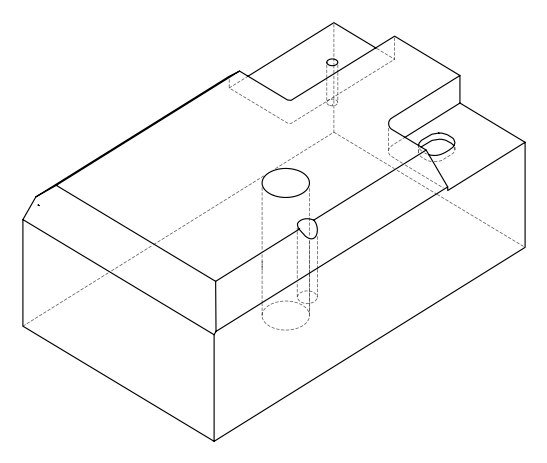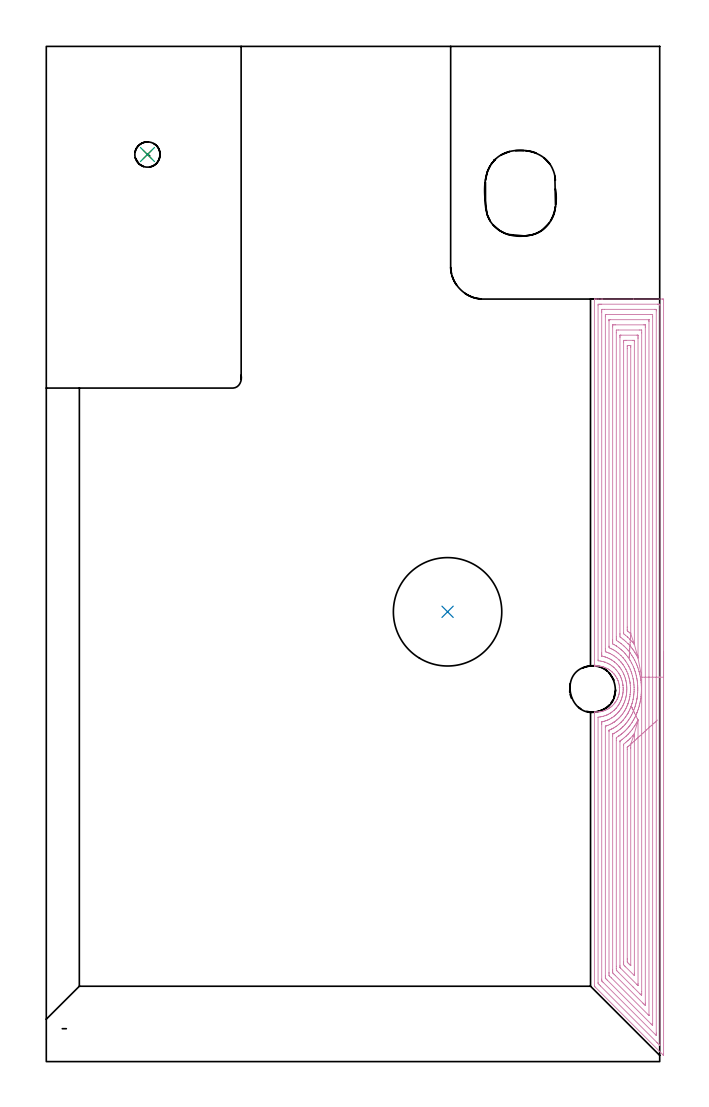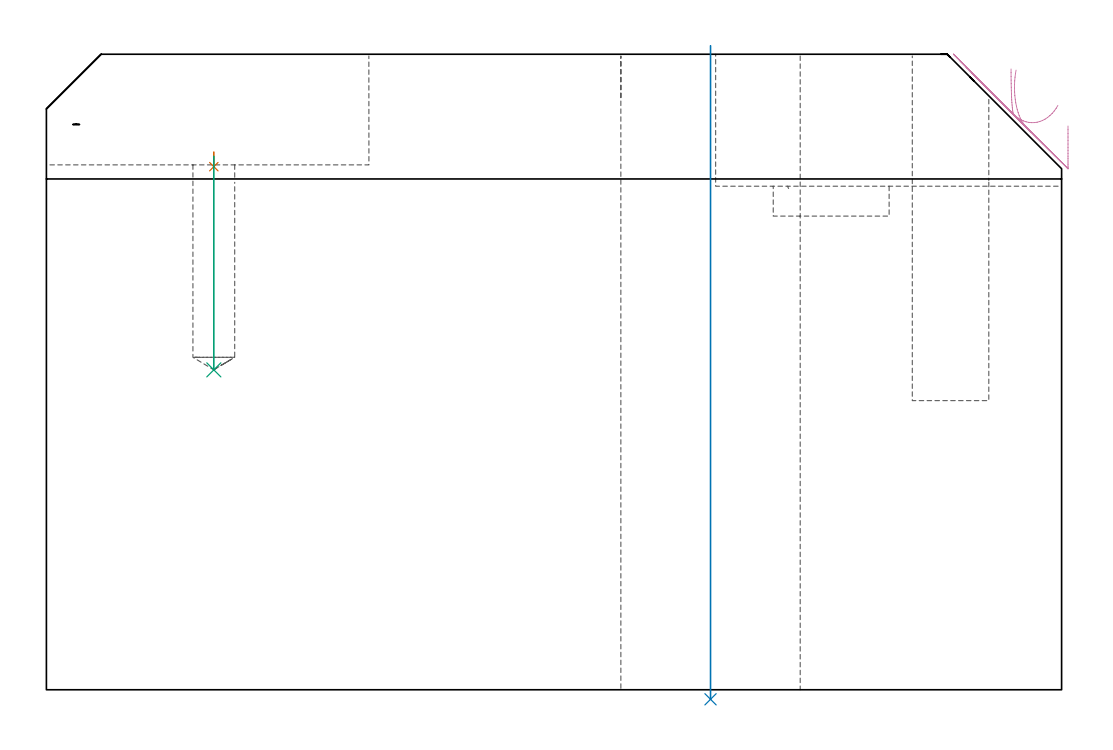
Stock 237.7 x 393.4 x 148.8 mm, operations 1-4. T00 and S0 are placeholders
(PLAN: 11 operations, 7 tool changes, 162.3 min)
(1 SPOT_DRILL | STEP1POCKET | NXT0321_9005460120000 | 0.03 min | 2812 mm3)
(2 INDEXABLE_INSERT_DRILL_THROUGH_HOLE_FROM_SOLID | STEP1HOLE | NXT0302_036 | 0.61 min | 206064 mm3)
(3 DRILL_BLIND_HOLE_INTO_CENTER | STEP1POCKET | UGT0301_212 | 0.21 min | 3509 mm3)
(4 AREA_MILL | FG_CHAMFER_SURFACE | UGT0205_001 | 22.63 min | 108346 mm3)
(5 AREA_MILL_1 | FG_CHAMFER_SURFACE_1 | UGT0205_001 | 19.91 min | 94854 mm3)
(6 AREA_MILL_2 | FG_CHAMFER_SURFACE_2 | UGT0205_001 | 9.78 min | 19899 mm3)
(7 MILL_CORNER_NOTCH_RECTANGULAR | CORNER_NOTCH_RECTANGULAR | NXT0201_008 | Follow Part, ap 1.5, ae 75% | 95.56 min | 255425 mm3)
(8 MILL_CORNER_NOTCH_RECTANGULAR_1 | CORNER_NOTCH_RECTANGULAR_1 | UGT0201_094 | Follow Part, ap 5, ae 75% | 10.24 min | 240972 mm3)
(9 MILL_RECTANGULAR_POCKET | POCKET_RECTANGULAR_STRAIGHT | UGT0201_094 | Follow Part, ap 5, ae 75% | 0.4 min | 5345 mm3)
(10 MILL_BLIND_HOLE_FROM_SOLID_MATERIAL | STEP1POCKET_1 | NXT0201_011 | Spiral | 2.59 min | 19824 mm3)
(11 BORE_BLIND_HOLE | STEP1POCKET_1 | UGT0332_075 | 0.33 min | 0 mm3)
(TOOL NXT0321_9005460120000 | NC Spot Drill, 142deg, 12mm, Carbide, Uncoated | D12 PA142 FL30 Z2)
(TOOL NXT0302_036 | Index. Insert Drill 42mm [880-D4200L50-05] | D42 PA176 FL210 Z2)
(TOOL UGT0301_212 | Twist Drill 9.8 mm | D9.8 PA118 FL83 Z2)
(TOOL UGT0205_001 | Chamfer Mill 20 x 3 x 45 deg. | D20 FL50 Z2)
(TOOL NXT0201_008 | ENDMILL 6mm [2P460-0600-NA 1630] | D6 FL26 Z6)
(TOOL UGT0201_094 | End mill 20 mm | D20 FL38 Z4)
(TOOL NXT0201_011 | ENDMILL 12mm [2P460-1200-NA 1630] | D12 FL38 Z6)
(TOOL UGT0332_075 | 17.75 mm Rough Boring Bar | D17.75)
(OP 1 SPOT_DRILL)
G17 G21 G94 G90
T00 M6
G54
G17 G0 G90 X39.2 Y351.5 S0 M3
G43 Z158.8 H0
G94 G81 G98 Z122.478 F250. R125.9
G80
M5
M2
(OP 2 INDEXABLE_INSERT_DRILL_THROUGH_HOLE_FROM_SOLID)
G17 G21 G94 G90
T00 M6
G54
G17 G0 G90 X155.5 Y174.3 S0 M3
G43 Z158.8 H1
G94 G81 G98 Z-2.233 F250. R150.8
G80
M5
M2
(OP 3 DRILL_BLIND_HOLE_INTO_CENTER)
G17 G21 G94 G90
T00 M6
G54
G17 G0 G90 X39.2 Y351.5 S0 M3
G43 Z158.8 H0
G94 G81 G98 Z74.9 F250. R124.9
G80
M5
M2
(OP 4 AREA_MILL)
G17 G21 G94 G90
T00 M6
G54
G17 G0 G90 X239.2 Y158.95 S1061 M3
G43 Z158.8 H0
Z132.
G94 G1 Y158.912 Z131.128 F250.
Y158.798 Z130.263
Y158.609 Z129.412
Y158.347 Z128.58
Y158.013 Z127.774
Y157.61 Z127.
Y157.141 Z126.264
Y156.61 Z125.572
Y156.021 Z124.929
Y155.378 Z124.34
Y154.686 Z123.808
Y153.95 Z123.34
Y153.176 Z122.937
Y152.37 Z122.603
Y151.538 Z122.341
Y150.686 Z122.152
Y149.822 Z122.038
Y148.95 Z122.
Y2.917
X239.199 Y2.561 Z122.001
X239.198 Y2.517 Z122.002
X239.191 Y2.413 Z122.005
X239.11 Y2.491 Z122.088
X239.038 Y2.561 Z122.16
X212.706 Y28.893 Z148.493
X212.434 Y29.169 Z148.76
X212.404 Y29.205 Z148.789
X212.4 Y29.34 Z148.8
Y135.115
X212.406 Y135.475 Z148.792
X212.757 Y135.465 Z148.442
X213.252 Y135.458 Z147.947
X213.694 Y135.471 Z147.505
X214.136 Y135.506 Z147.064
X214.554 Y135.561 Z146.646
X214.579 Y135.564 Z146.621
X214.708 Y135.588 Z146.49
X215.02 Y135.644 Z146.18
X215.464 Y135.748 Z145.736
X215.904 Y135.874 Z145.296
X216.301 Y136.007 Z144.898
X216.326 Y136.015 Z144.873
X216.483 Y136.082 Z144.713
X216.564 Y136.116 Z144.634
X216.788 Y136.209 Z144.412
X217.233 Y136.42 Z143.967
X217.669 Y136.656 Z143.526
X217.814 Y136.743 Z143.38
X217.933 Y136.814 Z143.265
X218.077 Y136.9 Z143.122
X218.089 Y136.907 Z143.109
X218.258 Y137.028 Z142.938
X218.458 Y137.168 Z142.742
X218.499 Y137.197 Z142.701
X218.555 Y137.237 Z142.644
X218.701 Y137.354 Z142.495
X218.902 Y137.511 Z142.297
X219.239 Y137.799 Z141.959
X219.438 Y137.988 Z141.76
X219.769 Y138.333 Z141.428
X220.088 Y138.691 Z141.111
X220.278 Y138.932 Z140.922
X220.323 Y138.989 Z140.877
X220.624 Y139.425 Z140.572
X220.735 Y139.583 Z140.463
X220.979 Y139.99 Z140.217
X220.997 Y140.024 Z140.199
X221.206 Y140.404 Z139.993
X221.241 Y140.476 Z139.959
X221.283 Y140.572 Z139.916
X221.434 Y140.919 Z139.761
X221.511 Y141.111 Z139.688
X221.612 Y141.368 Z139.586
X221.661 Y141.516 Z139.537
X221.757 Y141.812 Z139.438
X221.807 Y141.986 Z139.391
X221.836 Y142.091 Z139.362
X221.88 Y142.255 Z139.314
X221.881 Y142.26 Z139.313
X221.978 Y142.705 Z139.214
X222.029 Y142.992 Z139.166
X222.056 Y143.152 Z139.138
X222.087 Y143.374 Z139.11
X222.089 Y143.391 Z139.107
X222.1 Y143.582 Z139.093
X222.123 Y143.905 Z139.073
X222.132 Y144.044 Z139.062
X222.14 Y144.419 Z139.054
X222.142 Y144.49
X222.124 Y144.936 Z139.069
X222.118 Y145.029 Z139.078
X222.117 Y145.03
X222.106 Y145.167 Z139.087
X222.09 Y145.409 Z139.108
X222.064 Y145.619 Z139.136
X222.031 Y145.828 Z139.169
X221.941 Y146.275 Z139.255
X221.835 Y146.72 Z139.362
X221.715 Y147.126 Z139.484
X221.703 Y147.168 Z139.497
X221.547 Y147.611 Z139.651
X221.511 Y147.697 Z139.686
X221.384 Y148.007 Z139.815
X221.206 Y148.396 Z139.992
X221.149 Y148.504 Z140.047
X220.893 Y148.954 Z140.304
X220.618 Y149.396 Z140.581
X220.322 Y149.813 Z140.877
X220.132 Y150.054 Z141.067
X220.032 Y150.171 Z141.166
X219.933 Y150.288 Z141.264
X219.438 Y150.811 Z141.76
X219.239 Y151. Z141.958
X219.145 Y151.082 Z142.051
X219.036 Y151.18 Z142.162
X218.555 Y151.562 Z142.644
X218.185 Y151.826 Z143.015
X217.807 Y152.072 Z143.393
X217.671 Y152.149 Z143.529
X217.233 Y152.38 Z143.967
X216.788 Y152.591 Z144.412
X216.347 Y152.77 Z144.851
X216.039 Y152.88 Z145.158
X215.903 Y152.929 Z145.296
X215.793 Y152.964 Z145.407
X215.596 Y153.012 Z145.603
X215.02 Y153.152 Z146.18
X214.579 Y153.236 Z146.621
X214.136 Y153.294 Z147.063
X213.821 Y153.319 Z147.378
X213.694 Y153.329 Z147.505
X213.252 Y153.341 Z147.947
X212.934 Y153.336 Z148.265
X212.664 Y153.331 Z148.535
X212.604 Y153.328 Z148.594
X212.418 Y153.323 Z148.774
X212.403 Y153.325 Z148.789
X212.4 Y153.413 Z148.8
Y295.339
X212.403 Y295.49 Z148.788
X212.431 Y295.492 Z148.76
X212.786 Y295.5 Z148.413
X213.179 Z148.02
X213.821 Z147.374
X215.029 Z146.168
X215.596 Z145.598
X227.575 Z133.623
X238.666 Z122.531
X238.952 Y295.497 Z122.245
X239.192 Y295.49 Z122.006
X239.199 Y295.249 Z121.999
X239.2 Y148.95 Z122.
X237.786 Z123.414
Y6.571
X237.779 Y6.283 Z123.421
X237.476 Y6.578 Z123.724
X236.892 Y7.159 Z124.308
X236.579 Y7.471 Z124.621
X214.708 Y29.342 Z146.492
X214.267 Y29.786 Z146.933
X213.821 Y30.241 Z147.379
X213.814 Y30.679 Z147.386
X213.815 Y133.336 Z147.385
X213.821 Y133.468 Z147.379
X214.49 Y133.549 Z146.71
X214.708 Y133.582 Z146.492
X215.247 Y133.68 Z145.953
X215.596 Y133.761 Z145.604
X215.957 Y133.859 Z145.243
X216.483 Y134.021 Z144.717
X216.633 Y134.071 Z144.567
X217.021 Y134.222 Z144.179
X217.263 Y134.33 Z143.937
X217.37 Y134.381 Z143.83
X217.856 Y134.626 Z143.344
X218.258 Y134.845 Z142.942
X218.428 Y134.943 Z142.772
X218.709 Y135.115 Z142.491
X218.965 Y135.295 Z142.235
X219.145 Y135.428 Z142.055
X219.47 Y135.68 Z141.73
X219.875 Y136.007 Z141.325
X219.959 Y136.081 Z141.241
X220.032 Y136.15 Z141.168
X220.406 Y136.524 Z140.794
X220.765 Y136.9 Z140.435
X220.838 Y136.982 Z140.362
X220.92 Y137.079 Z140.28
X221.236 Y137.474 Z139.964
X221.469 Y137.792 Z139.731
X221.608 Y137.993 Z139.592
X221.807 Y138.291 Z139.393
X221.957 Y138.534 Z139.243
X222.045 Y138.685 Z139.155
X222.276 Y139.106 Z138.924
X222.507 Y139.578 Z138.693
X222.542 Y139.654 Z138.658
X222.694 Y140.012 Z138.506
X222.822 Y140.342 Z138.378
X222.869 Y140.47 Z138.331
X223.047 Y141.008 Z138.153
X223.149 Y141.363 Z138.051
X223.201 Y141.555 Z137.999
X223.237 Y141.709 Z137.963
X223.355 Y142.255 Z137.845
X223.376 Y142.359 Z137.824
X223.391 Y142.447 Z137.809
X223.44 Y142.771 Z137.76
X223.488 Y143.148 Z137.712
X223.497 Y143.234 Z137.703
X223.549 Y144.041 Z137.651
X223.55 Y144.051 Z137.65
Y144.072
X223.551 Y144.499 Z137.649
X223.542 Y144.933 Z137.658
X223.54 Y144.975 Z137.66
X223.471 Y145.826 Z137.729
X223.465 Y145.884 Z137.735
X223.456 Y145.952 Z137.744
X223.386 Y146.365 Z137.814
X223.317 Y146.718 Z137.883
X223.241 Y147.062 Z137.959
X223.098 Y147.611 Z138.102
X222.872 Y148.325 Z138.328
X222.806 Y148.504 Z138.394
X222.694 Y148.79 Z138.506
X222.479 Y149.288 Z138.721
X222.429 Y149.396 Z138.771
X222.347 Y149.562 Z138.853
X222.138 Y149.956 Z139.062
X221.94 Y150.289 Z139.26
X221.807 Y150.5 Z139.393
X221.346 Y151.182 Z139.854
X220.92 Y151.717 Z140.28
X220.595 Y152.074 Z140.605
X220.032 Y152.645 Z141.168
X219.662 Y152.967 Z141.538
X219.145 Y153.37 Z142.055
X218.435 Y153.859 Z142.765
X218.258 Y153.963 Z142.942
X218.022 Y154.097 Z143.178
X217.37 Y154.414 Z143.83
X216.573 Y154.752 Z144.627
X216.483 Y154.785 Z144.717
X216.433 Y154.802 Z144.767
X215.935 Y154.949 Z145.265
X215.596 Y155.034 Z145.604
X215.226 Y155.124 Z145.974
X214.708 Y155.218 Z146.492
X214.173 Y155.29 Z147.027
X213.821 Y155.332 Z147.379
X213.814 Y155.651 Z147.386
Y293.107
X213.821 Y293.49 Z147.379
X214.32 Y293.498 Z146.88
X214.708 Y293.499 Z146.492
X215.205 Y293.5 Z145.995
X236.892 Y293.499 Z124.308
X237.391 Y293.497 Z123.809
X237.779 Y293.49 Z123.421
X237.786 Y293.1 Z123.414
Y148.95
X236.372 Z124.828
X236.371 Y11.041 Z124.829
Y10.673
X236.367 Y10.149 Z124.833
X236.366 Y10.147 Z124.834
X236.355 Y10.149 Z124.845
X236.004 Y10.496 Z125.196
X215.821 Y30.679 Z145.379
X215.596 Y30.907 Z145.604
X215.267 Y31.244 Z145.933
X215.235 Y31.288 Z145.965
X215.233 Y31.35 Z145.967
X215.23 Y31.448 Z145.97
X215.229 Y31.571 Z145.971
Y31.941
Y130.651
X215.23 Y131.02 Z145.97
X215.234 Y131.544 Z145.966
X215.235 Y131.628 Z145.965
X215.344 Y131.661 Z145.856
X216.153 Y131.876 Z145.047
X216.483 Y131.974 Z144.717
X216.833 Y132.085 Z144.367
X217.37 Y132.287 Z143.83
X217.477 Y132.33 Z143.723
X217.725 Y132.437 Z143.475
X218.083 Y132.613 Z143.117
X218.258 Y132.704 Z142.942
X218.662 Y132.922 Z142.538
X219.145 Y133.201 Z142.055
X219.225 Y133.249 Z141.975
X219.35 Y133.329 Z141.85
X219.746 Y133.618 Z141.454
X220.032 Y133.833 Z141.168
X220.249 Y134.004 Z140.951
X220.516 Y134.222 Z140.684
X220.73 Y134.412 Z140.47
X220.92 Y134.59 Z140.28
X221.182 Y134.85 Z140.018
X221.44 Y135.115 Z139.76
X221.615 Y135.307 Z139.585
X221.807 Y135.526 Z139.393
X222.024 Y135.789 Z139.176
X222.198 Y136.007 Z139.002
X222.407 Y136.296 Z138.793
X222.694 Y136.7 Z138.506
X222.775 Y136.819 Z138.425
X222.827 Y136.9 Z138.373
X223.111 Y137.373 Z138.089
X223.347 Y137.792 Z137.853
X223.428 Y137.947 Z137.772
X223.582 Y138.253 Z137.618
X223.718 Y138.548 Z137.482
X223.778 Y138.685 Z137.422
X223.98 Y139.177 Z137.22
X224.135 Y139.578 Z137.065
X224.219 Y139.83 Z136.981
X224.424 Y140.47 Z136.776
X224.434 Y140.505 Z136.766
X224.469 Y140.63 Z136.731
X224.61 Y141.221 Z136.59
X224.641 Y141.363 Z136.559
X224.758 Y141.964 Z136.442
X224.807 Y142.255 Z136.393
X224.873 Y142.742 Z136.327
X224.908 Y143.148 Z136.292
X224.934 Y143.573 Z136.266
X224.957 Y144.041 Z136.243
X224.965 Y144.435 Z136.235
X224.952 Y144.933 Z136.248
X224.927 Y145.365 Z136.273
X224.891 Y145.826 Z136.31
X224.838 Y146.347 Z136.362
X224.779 Y146.718 Z136.421
X224.642 Y147.437 Z136.558
X224.602 Y147.611 Z136.598
X224.469 Y148.153 Z136.731
X224.367 Y148.504 Z136.833
X224.323 Y148.651 Z136.877
X224.071 Y149.396 Z137.129
X223.801 Y150.068 Z137.399
X223.703 Y150.289 Z137.497
X223.582 Y150.549 Z137.618
X223.249 Y151.182 Z137.951
X222.739 Y152.03 Z138.461
X222.337 Y152.607 Z138.863
X222.056 Y152.967 Z139.144
X221.807 Y153.275 Z139.393
X221.261 Y153.859 Z139.939
X220.92 Y154.206 Z140.28
X220.302 Y154.752 Z140.898
X220.032 Y154.965 Z141.168
X219.85 Y155.104 Z141.35
X219.278 Y155.511 Z141.922
X219.08 Y155.645 Z142.12
X218.558 Y155.939 Z142.642
X218.258 Y156.092 Z142.942
X217.953 Y156.244 Z143.247
X217.421 Y156.486 Z143.779
X217.37 Y156.507 Z143.83
X217.297 Y156.537 Z143.903
X216.708 Y156.755 Z144.492
X216.483 Y156.826 Z144.717
X216.073 Y156.95 Z145.127
X215.302 Y157.139 Z145.898
X215.24 Y157.155 Z145.96
X215.235 Y157.209 Z145.965
X215.232 Y157.307 Z145.968
X215.23 Y157.43 Z145.97
X215.229 Y157.799 Z145.971
X215.228 Y158.322 Z145.972
X215.229 Y290.429 Z145.971
X215.231 Y290.796 Z145.969
X215.235 Y291.322 Z145.965
X215.248 Y291.49 Z145.952
X215.421 Y291.497 Z145.779
X215.596 Y291.499 Z145.604
X216.306 Y291.5 Z144.894
X235.827 Z125.373
X236.004 Y291.499 Z125.196
X236.181 Y291.495 Z125.019
X236.299 Y291.49 Z124.901
X236.365 Y291.481 Z124.835
X236.367 Y291.444 Z124.833
X236.369 Y291.322 Z124.831
X236.371 Y290.953 Z124.829
X236.372 Y148.95 Z124.828
X234.957 Z126.243
Y14.773
X234.956 Y14.612 Z126.244
X234.95 Y14.024 Z126.25
X234.948 Y14.013 Z126.252
X234.913 Y14.043 Z126.287
X234.831 Y14.121 Z126.369
X234.667 Y14.283 Z126.533
X234.337 Y14.612 Z126.863
X217.37 Y31.578 Z143.83
X216.93 Y32.023 Z144.27
X216.71 Y32.248 Z144.49
X216.658 Y32.303 Z144.542
X216.65 Y32.361 Z144.55
X216.648 Y32.464 Z144.552
X216.643 Y33.196 Z144.557
Y129.598
X216.644 Y129.759 Z144.556
X216.648 Y129.941 Z144.552
X216.649 Y129.957 Z144.551
X216.677 Y129.97 Z144.523
X216.74 Y129.994 Z144.46
X216.837 Y130.028 Z144.363
X217.036 Y130.096 Z144.164
X217.37 Y130.219 Z143.83
X217.681 Y130.339 Z143.519
X218.258 Y130.582 Z142.942
X218.305 Y130.603 Z142.895
X218.405 Y130.651 Z142.795
X218.893 Y130.905 Z142.307
X219.145 Y131.043 Z142.055
X219.461 Y131.226 Z141.739
X219.991 Y131.544 Z141.209
X220.015 Y131.561 Z141.185
X220.032 Y131.573 Z141.168
X220.526 Y131.94 Z140.674
X220.92 Y132.241 Z140.28
X221.029 Y132.327 Z140.171
X221.161 Y132.437 Z140.039
X221.506 Y132.74 Z139.694
X221.807 Y133.024 Z139.393
X221.961 Y133.174 Z139.239
X222.113 Y133.329 Z139.087
X222.393 Y133.632 Z138.807
X222.694 Y133.966 Z138.506
X222.812 Y134.104 Z138.388
X222.909 Y134.222 Z138.291
X223.204 Y134.602 Z137.996
X223.579 Y135.117 Z137.621
X223.932 Y135.655 Z137.268
X224.148 Y136.007 Z137.052
X224.267 Y136.211 Z136.933
X224.469 Y136.57 Z136.731
X224.583 Y136.786 Z136.617
X224.639 Y136.9 Z136.561
X224.869 Y137.39 Z136.331
X225.046 Y137.792 Z136.154
X225.138 Y138.012 Z136.062
X225.356 Y138.551 Z135.844
X225.393 Y138.648 Z135.807
X225.406 Y138.685 Z135.794
X225.608 Y139.325 Z135.592
X225.685 Y139.578 Z135.515
X225.809 Y140.015 Z135.391
X225.922 Y140.47 Z135.278
X225.983 Y140.733 Z135.217
X226.111 Y141.363 Z135.089
X226.132 Y141.476 Z135.068
X226.244 Y142.18 Z134.956
X226.252 Y142.247 Z134.948
X226.253 Y142.255 Z134.947
X226.326 Y143.065 Z134.874
X226.332 Y143.148 Z134.868
X226.371 Y143.912 Z134.829
X226.375 Y144.041 Z134.825
X226.379 Y144.415 Z134.821
X226.374 Y144.802 Z134.826
X226.369 Y144.933 Z134.831
X226.325 Y145.744 Z134.875
X226.318 Y145.826 Z134.882
X226.244 Y146.642 Z134.956
X226.234 Y146.718 Z134.966
X226.233 Y146.73 Z134.967
X226.151 Y147.206 Z135.049
X226.076 Y147.611 Z135.124
X226.034 Y147.822 Z135.166
X225.877 Y148.504 Z135.323
X225.747 Y149.003 Z135.453
X225.631 Y149.396 Z135.569
X225.356 Y150.253 Z135.844
X225.344 Y150.289 Z135.856
X225.337 Y150.308 Z135.863
X224.972 Y151.182 Z136.228
X224.638 Y151.904 Z136.562
X224.549 Y152.074 Z136.651
X224.469 Y152.219 Z136.731
X224.026 Y152.967 Z137.174
X223.582 Y153.664 Z137.618
X223.448 Y153.859 Z137.752
X223.081 Y154.363 Z138.119
X222.767 Y154.752 Z138.433
X222.694 Y154.834 Z138.506
X221.937 Y155.645 Z139.263
X221.872 Y155.71 Z139.328
X221.807 Y155.771 Z139.393
X220.952 Y156.537 Z140.248
X220.92 Y156.564 Z140.28
X220.799 Y156.659 Z140.401
X220.032 Y157.204 Z141.168
X219.706 Y157.43 Z141.494
X219.145 Y157.76 Z142.055
X218.458 Y158.121 Z142.742
X218.258 Y158.213 Z142.942
X218.182 Y158.247 Z143.018
X218.008 Y158.322 Z143.192
X217.37 Y158.573 Z143.83
X216.964 Y158.731 Z144.236
X216.75 Y158.805 Z144.45
X216.65 Y158.84 Z144.55
X216.645 Y159.052 Z144.555
X216.644 Y159.215 Z144.556
X216.643 Y159.947 Z144.557
Y288.644
X216.647 Y289.372 Z144.553
X216.65 Y289.477 Z144.55
X216.656 Y289.491 Z144.544
X216.679 Y289.494 Z144.521
X216.732 Y289.497 Z144.468
X216.945 Y289.499 Z144.255
X234.266 Y289.5 Z126.934
X234.667 Y289.494 Z126.533
X234.868 Y289.49 Z126.332
X234.951 Y289.48 Z126.249
X234.957 Y288.644 Z126.243
Y148.95
X233.543 Z127.657
Y18.182
X233.542 Y17.982 Z127.658
X233.539 Y17.913 Z127.661
X233.537 Y17.877 Z127.663
X233.47 Y17.938 Z127.73
X233.342 Y18.059 Z127.858
X233.216 Y18.182 Z127.984
X218.935 Y32.464 Z142.265
X218.258 Y33.153 Z142.942
X218.064 Y33.357 Z143.136
X218.061 Y33.554 Z143.139
X218.058 Y34.249 Z143.142
X218.057 Y34.451 Z143.143
Y127.974
X218.058 Y128.174 Z143.142
X218.063 Y128.377 Z143.137
X218.065 Y128.394 Z143.135
X218.072 Y128.4 Z143.128
X218.094 Y128.413 Z143.106
X218.517 Y128.606 Z142.683
X219.075 Y128.866 Z142.125
X219.145 Y128.903 Z142.055
X219.698 Y129.202 Z141.502
X220.032 Y129.395 Z141.168
X220.259 Y129.531 Z140.941
X220.623 Y129.759 Z140.577
X220.797 Y129.882 Z140.403
X220.92 Y129.972 Z140.28
X221.305 Y130.264 Z139.895
X221.807 Y130.651 Z139.393
X222.281 Y131.067 Z138.919
X222.694 Y131.455 Z138.506
X222.739 Y131.499 Z138.461
X222.784 Y131.544 Z138.416
X223.171 Y131.958 Z138.029
X223.582 Y132.4 Z137.618
X223.599 Y132.42 Z137.601
X223.613 Y132.437 Z137.587
X223.992 Y132.916 Z137.208
X224.311 Y133.329 Z136.889
X224.378 Y133.421 Z136.822
X224.469 Y133.551 Z136.731
X224.74 Y133.949 Z136.46
X224.921 Y134.222 Z136.279
X225.089 Y134.491 Z136.111
X225.356 Y134.93 Z135.844
X225.423 Y135.047 Z135.777
X225.461 Y135.115 Z135.739
X225.733 Y135.628 Z135.467
X225.918 Y136.007 Z135.282
X226.023 Y136.23 Z135.177
X226.244 Y136.717 Z134.956
X226.298 Y136.845 Z134.902
X226.321 Y136.9 Z134.879
X226.548 Y137.486 Z134.652
X226.666 Y137.792 Z134.534
X226.782 Y138.144 Z134.418
X226.956 Y138.685 Z134.244
X226.997 Y138.82 Z134.203
X227.131 Y139.284 Z134.069
X227.19 Y139.518 Z134.01
X227.205 Y139.578 Z133.995
X227.355 Y140.245 Z133.845
X227.401 Y140.47 Z133.799
X227.502 Y140.99 Z133.698
X227.56 Y141.363 Z133.64
X227.62 Y141.764 Z133.58
X227.673 Y142.255 Z133.527
X227.703 Y142.573 Z133.497
X227.746 Y143.148 Z133.454
X227.761 Y143.407 Z133.439
X227.787 Y144.041 Z133.413
X227.791 Y144.269 Z133.409
X227.782 Y144.933 Z133.418
X227.773 Y145.18 Z133.427
X227.735 Y145.826 Z133.465
X227.712 Y146.134 Z133.488
X227.656 Y146.718 Z133.544
X227.612 Y147.127 Z133.588
X227.536 Y147.611 Z133.664
X227.425 Y148.208 Z133.775
X227.362 Y148.504 Z133.838
X227.168 Y149.359 Z134.032
X227.159 Y149.396 Z134.041
X227.131 Y149.501 Z134.069
X226.897 Y150.289 Z134.303
X226.788 Y150.634 Z134.412
X226.602 Y151.182 Z134.598
X226.252 Y152.066 Z134.948
X226.244 Y152.085 Z134.956
X225.831 Y152.967 Z135.369
X225.669 Y153.281 Z135.531
X225.34 Y153.876 Z135.86
X224.791 Y154.752 Z136.409
X224.469 Y155.243 Z136.731
X224.171 Y155.645 Z137.029
X223.582 Y156.39 Z137.618
X223.45 Y156.537 Z137.75
X222.694 Y157.334 Z138.506
X222.598 Y157.43 Z138.602
X221.807 Y158.13 Z139.393
X221.581 Y158.322 Z139.619
X220.92 Y158.808 Z140.28
X220.345 Y159.215 Z140.855
X220.032 Y159.405 Z141.168
X219.575 Y159.675 Z141.625
X219.145 Y159.891 Z142.055
X218.708 Y160.108 Z142.492
X218.258 Y160.312 Z142.942
X218.064 Y160.401 Z143.136
X218.059 Y160.798 Z143.141
X218.058 Y161. Z143.142
X218.057 Y287.06 Z143.143
X218.059 Y287.263 Z143.141
X218.062 Y287.397 Z143.138
X218.065 Y287.49 Z143.135
X218.099 Y287.492 Z143.101
X218.258 Y287.497 Z142.942
X218.508 Y287.5 Z142.692
X233.433 Y287.499 Z127.767
X233.489 Y287.497 Z127.711
X233.52 Y287.494 Z127.68
X233.532 Y287.491 Z127.668
X233.536 Y287.464 Z127.664
X233.541 Y287.061 Z127.659
X233.543 Y286.859 Z127.657
Y148.95
X232.129 Z129.071
X232.128 Y22.645 Z129.072
X232.126 Y22.084 Z129.074
X232.122 Y21.753 Z129.078
X232.119 Y21.74 Z129.081
X232.1 Y21.753 Z129.1
X231.568 Y22.281 Z129.632
X231.202 Y22.645 Z129.998
X220.491 Y33.357 Z140.709
X220.032 Y33.818 Z141.168
X219.61 Y34.249 Z141.59
X219.478 Y34.395 Z141.722
X219.476 Y34.532 Z141.724
X219.472 Y34.812 Z141.728
X219.471 Y35.142 Z141.729
Y35.706
Y126.188
X219.473 Y126.751 Z141.727
X219.476 Y126.916 Z141.724
X219.478 Y126.931 Z141.722
X219.491 Y126.943 Z141.709
X219.548 Y126.976 Z141.652
X219.742 Y127.081 Z141.458
X219.932 Y127.182 Z141.268
X220.032 Y127.238 Z141.168
X220.498 Y127.505 Z140.702
X220.92 Y127.757 Z140.28
X221.053 Y127.84 Z140.147
X221.261 Y127.974 Z139.939
X221.579 Y128.203 Z139.621
X221.807 Y128.372 Z139.393
X222.086 Y128.586 Z139.114
X222.445 Y128.866 Z138.755
X222.582 Y128.98 Z138.618
X222.694 Y129.076 Z138.506
X223.057 Y129.394 Z138.143
X223.446 Y129.759 Z137.754
X223.515 Y129.826 Z137.685
X223.582 Y129.894 Z137.618
X223.949 Y130.282 Z137.251
X224.295 Y130.651 Z136.905
X224.377 Y130.744 Z136.823
X224.469 Y130.85 Z136.731
X224.78 Y131.231 Z136.42
X225.03 Y131.544 Z136.17
X225.171 Y131.73 Z136.029
X225.356 Y131.981 Z135.844
X225.544 Y132.248 Z135.656
X225.674 Y132.437 Z135.526
X225.902 Y132.781 Z135.298
X226.255 Y133.329 Z134.945
X226.572 Y133.891 Z134.628
X226.755 Y134.222 Z134.445
X226.885 Y134.469 Z134.315
X227.131 Y134.963 Z134.069
X227.18 Y135.065 Z134.02
X227.202 Y135.115 Z133.998
X227.449 Y135.687 Z133.751
X227.584 Y136.007 Z133.616
X227.709 Y136.318 Z133.491
X227.935 Y136.9 Z133.265
X227.957 Y136.961 Z133.243
X228.018 Y137.143 Z133.182
X228.174 Y137.635 Z133.026
X228.222 Y137.792 Z132.978
X228.377 Y138.324 Z132.823
X228.475 Y138.685 Z132.725
X228.561 Y139.031 Z132.639
X228.69 Y139.578 Z132.51
X228.729 Y139.755 Z132.471
X228.874 Y140.47 Z132.327
X228.879 Y140.498 Z132.321
X228.906 Y140.664 Z132.294
X228.996 Y141.272 Z132.204
X229.008 Y141.363 Z132.192
X229.085 Y142.075 Z132.115
X229.102 Y142.255 Z132.098
X229.151 Y142.901 Z132.049
X229.165 Y143.148 Z132.035
X229.192 Y143.752 Z132.008
X229.201 Y144.041 Z131.999
Y144.636
X229.197 Y144.933 Z132.003
X229.171 Y145.559 Z132.029
X229.155 Y145.826 Z132.045
X229.105 Y146.518 Z132.095
X229.086 Y146.718 Z132.114
X229.002 Y147.514 Z132.198
X228.989 Y147.611 Z132.211
X228.906 Y148.141 Z132.294
X228.837 Y148.504 Z132.363
X228.82 Y148.589 Z132.38
X228.643 Y149.396 Z132.557
X228.565 Y149.739 Z132.635
X228.424 Y150.289 Z132.776
X228.234 Y150.965 Z132.966
X228.166 Y151.182 Z133.034
X228.018 Y151.639 Z133.182
X227.868 Y152.074 Z133.332
X227.777 Y152.317 Z133.423
X227.509 Y152.967 Z133.691
X227.131 Y153.825 Z134.069
X227.115 Y153.859 Z134.085
X227.102 Y153.889 Z134.098
X226.814 Y154.456 Z134.386
X226.648 Y154.752 Z134.552
X226.244 Y155.448 Z134.956
X226.125 Y155.645 Z135.075
X225.932 Y155.958 Z135.268
X225.549 Y156.537 Z135.651
X225.356 Y156.81 Z135.844
X224.881 Y157.43 Z136.319
X224.469 Y157.947 Z136.731
X224.121 Y158.322 Z137.079
X223.582 Y158.887 Z137.618
X223.245 Y159.215 Z137.955
X222.955 Y159.477 Z138.245
X222.694 Y159.705 Z138.506
X222.218 Y160.108 Z138.982
X221.807 Y160.411 Z139.393
X220.993 Y161. Z140.207
X220.92 Y161.048 Z140.28
X220.794 Y161.126 Z140.406
X220.032 Y161.56 Z141.168
X219.478 Y161.862 Z141.722
X219.477 Y161.893 Z141.723
X219.472 Y162.456 Z141.728
X219.471 Y162.786 Z141.729
Y163.35
Y284.745
X219.473 Y285.074 Z141.727
X219.476 Y285.356 Z141.724
X219.478 Y285.487 Z141.722
X219.614 Y285.495 Z141.586
X220.032 Y285.498 Z141.168
X220.496 Y285.5 Z140.704
X231.568 Y285.499 Z129.632
X232.035 Y285.496 Z129.165
X232.114 Y285.49 Z129.086
X232.123 Y285.483 Z129.077
X232.125 Y285.459 Z129.075
X232.127 Y285.403 Z129.073
X232.129 Y285.074 Z129.071
Y284.509
Y148.95
X230.715 Z130.485
Y27.108
X230.713 Y26.216 Z130.487
Y26.183
X230.68 Y25.629 Z130.52
X230.083 Y26.216 Z131.117
X227.403 Y28.893 Z133.797
X221.807 Y34.491 Z139.393
X221.16 Y35.142 Z140.04
X220.92 Y35.39 Z140.28
X220.888 Y36.034 Z140.312
X220.886 Y36.068 Z140.314
X220.885 Y36.927 Z140.315
Y124.438
X220.888 Y125.296 Z140.312
X220.89 Y125.326 Z140.31
X220.92 Y125.569 Z140.28
X221.807 Y126.125 Z139.393
X221.845 Y126.15 Z139.355
X221.903 Y126.188 Z139.297
X222.36 Y126.525 Z138.84
X222.694 Y126.776 Z138.506
X222.866 Y126.908 Z138.334
X223.085 Y127.081 Z138.115
X223.356 Y127.308 Z137.844
X223.582 Y127.501 Z137.618
X223.832 Y127.722 Z137.368
X224.103 Y127.974 Z137.097
X224.288 Y128.155 Z136.912
X224.469 Y128.337 Z136.731
X224.727 Y128.606 Z136.473
X224.973 Y128.866 Z136.227
X225.156 Y129.068 Z136.044
X225.356 Y129.296 Z135.844
X225.567 Y129.547 Z135.633
X225.741 Y129.759 Z135.459
X225.962 Y130.043 Z135.238
X226.244 Y130.411 Z134.956
X226.345 Y130.549 Z134.855
X226.418 Y130.651 Z134.782
X226.708 Y131.077 Z134.492
X227.024 Y131.544 Z134.176
X227.066 Y131.61 Z134.134
X227.131 Y131.714 Z134.069
X227.402 Y132.165 Z133.798
X227.562 Y132.437 Z133.638
X227.727 Y132.73 Z133.473
X228.018 Y133.257 Z133.182
X228.043 Y133.304 Z133.157
X228.055 Y133.329 Z133.145
X228.328 Y133.91 Z132.872
X228.472 Y134.222 Z132.728
X228.604 Y134.525 Z132.596
X228.857 Y135.115 Z132.343
X228.871 Y135.149 Z132.329
X228.906 Y135.236 Z132.294
X229.118 Y135.794 Z132.082
X229.197 Y136.007 Z132.003
X229.346 Y136.457 Z131.854
X229.488 Y136.9 Z131.712
X229.56 Y137.134 Z131.64
X229.754 Y137.792 Z131.446
X229.763 Y137.823 Z131.437
X229.793 Y137.934 Z131.407
X229.939 Y138.538 Z131.261
X229.973 Y138.685 Z131.227
X230.099 Y139.27 Z131.101
X230.161 Y139.578 Z131.039
X230.245 Y140.016 Z130.955
X230.317 Y140.47 Z130.883
X230.365 Y140.788 Z130.835
X230.437 Y141.363 Z130.763
X230.462 Y141.583 Z130.738
X230.525 Y142.255 Z130.675
X230.537 Y142.399 Z130.663
X230.586 Y143.148 Z130.614
X230.59 Y143.239 Z130.61
X230.62 Y144.041 Z130.58
X230.621 Y144.1 Z130.579
X230.616 Y144.933 Z130.584
X230.615 Y144.999 Z130.585
X230.577 Y145.826 Z130.623
X230.571 Y145.936 Z130.629
X230.512 Y146.718 Z130.688
X230.496 Y146.904 Z130.704
X230.42 Y147.611 Z130.78
X230.386 Y147.907 Z130.814
X230.291 Y148.504 Z130.909
X230.206 Y148.981 Z130.994
X230.121 Y149.396 Z131.079
X229.97 Y150.111 Z131.23
X229.928 Y150.289 Z131.272
X229.793 Y150.839 Z131.407
X229.7 Y151.182 Z131.5
X229.663 Y151.313 Z131.537
X229.429 Y152.074 Z131.771
X229.255 Y152.615 Z131.945
X229.133 Y152.967 Z132.067
X228.906 Y153.556 Z132.294
X228.782 Y153.859 Z132.418
X228.693 Y154.073 Z132.507
X228.382 Y154.752 Z132.818
X228.018 Y155.523 Z133.182
X227.957 Y155.645 Z133.243
X227.886 Y155.778 Z133.314
X227.438 Y156.537 Z133.762
X227.131 Y157.048 Z134.069
X226.889 Y157.43 Z134.311
X226.424 Y158.141 Z134.776
X226.291 Y158.322 Z134.909
X226.244 Y158.385 Z134.956
X225.591 Y159.215 Z135.609
X225.356 Y159.504 Z135.844
X224.795 Y160.108 Z136.405
X224.469 Y160.446 Z136.731
X223.892 Y161. Z137.308
X223.582 Y161.276 Z137.618
X222.859 Y161.893 Z138.341
X222.694 Y162.018 Z138.506
X222.233 Y162.357 Z138.967
X221.807 Y162.659 Z139.393
X221.625 Y162.786 Z139.575
X220.92 Y163.228 Z140.28
X220.888 Y163.678 Z140.312
X220.887 Y163.711 Z140.313
X220.885 Y164.571 Z140.315
Y282.43
X220.889 Y283.288 Z140.311
X220.891 Y283.317 Z140.309
X220.92 Y283.49 Z140.28
X221.598 Y283.499 Z139.602
X229.793 Z131.407
X230.474 Y283.496 Z130.726
X230.68 Y283.49 Z130.52
X230.709 Y283.288 Z130.491
X230.712 Y283.257 Z130.488
X230.715 Y282.396 Z130.485
Y148.95
X229.286 Y156.463 Z131.914
X229.246 Y156.537 Z131.954
X229.052 Y156.901 Z132.148
X228.906 Y157.169 Z132.294
X228.757 Y157.43 Z132.443
X228.548 Y157.79 Z132.652
X228.222 Y158.322 Z132.978
X228.018 Y158.647 Z133.182
X227.646 Y159.215 Z133.554
X227.438 Y159.522 Z133.762
X227.131 Y159.942 Z134.069
X227.006 Y160.108 Z134.194
X226.561 Y160.681 Z134.639
X226.302 Y161. Z134.898
X226.244 Y161.066 Z134.956
X225.471 Y161.893 Z135.729
X225.356 Y162.007 Z135.844
X224.55 Y162.786 Z136.65
X224.469 Y162.858 Z136.731
X223.946 Y163.312 Z137.254
X223.582 Y163.616 Z137.618
X223.505 Y163.678 Z137.695
X222.694 Y164.279 Z138.506
X222.307 Y164.571 Z138.893
X222.303 Y164.965 Z138.897
X222.3 Y165.463 Z138.9
Y165.86
Y280.611
X222.302 Y281.005 Z138.898
X222.307 Y281.404 Z138.893
X222.314 Y281.49 Z138.886
X222.363 Y281.493 Z138.837
X222.473 Y281.497 Z138.727
X222.694 Y281.5 Z138.506
X228.906 Z132.294
X229.127 Y281.497 Z132.073
X229.236 Y281.493 Z131.964
X229.286 Y281.49 Z131.914
X229.294 Y281.461 Z131.906
X229.296 Y281.36 Z131.904
X229.299 Y281.107 Z131.901
X229.3 Y280.611 Z131.9
X229.301 Y280.213 Z131.899
X229.3 Y157.43 Z131.9
X229.299 Y157.034 Z131.901
X229.295 Y156.537 Z131.905
X229.294 Y156.49 Z131.906
X229.286 Y156.463 Z131.914
X227.878 Y161.703 Z133.322
X227.864 Y161.717 Z133.336
X227.842 Y161.742 Z133.358
X227.719 Y161.893 Z133.481
X227.131 Y162.619 Z134.069
X226.982 Y162.786 Z134.218
X226.244 Y163.571 Z134.956
X226.139 Y163.678 Z135.061
X225.356 Y164.424 Z135.844
X225.197 Y164.571 Z136.003
X224.469 Y165.189 Z136.731
X224.139 Y165.463 Z137.061
X223.733 Y165.774 Z137.467
X223.721 Y165.799 Z137.479
X223.719 Y165.844 Z137.481
X223.714 Y166.222 Z137.486
Y278.825
X223.716 Y279.205 Z137.484
X223.718 Y279.395 Z137.482
X223.721 Y279.481 Z137.479
X223.807 Y279.491 Z137.393
X224.469 Y279.498 Z136.731
X224.686 Y279.5 Z136.514
X227.348 Z133.852
X227.839 Y279.497 Z133.361
X227.867 Y279.494 Z133.333
X227.879 Y279.49 Z133.321
X227.881 Y279.48 Z133.319
X227.884 Y279.407 Z133.316
X227.886 Y279.258 Z133.314
Y162.026
X227.884 Y161.893 Z133.316
X227.878 Y161.703 Z133.322
X226.466 Y165.804 Z134.734
X226.454 Y165.809 Z134.746
X226.362 Y165.889 Z134.838
X226.244 Y165.995 Z134.956
X225.842 Y166.356 Z135.358
X225.356 Y166.778 Z135.844
X225.236 Y166.884 Z135.964
X225.173 Y166.942 Z136.027
X225.143 Y166.97 Z136.057
X225.135 Y167.02 Z136.065
X225.131 Y167.249 Z136.069
X225.129 Y167.477 Z136.071
X225.128 Y168.141 Z136.072
Y168.371
Y276.377
X225.129 Y277.04 Z136.071
X225.131 Y277.267 Z136.069
X225.135 Y277.49 Z136.065
X225.356 Y277.494 Z135.844
X225.788 Y277.499 Z135.412
X226.244 Z134.956
X226.396 Y277.497 Z134.804
X226.451 Y277.493 Z134.749
X226.462 Y277.491 Z134.738
X226.465 Y277.476 Z134.735
X226.468 Y277.423 Z134.732
X226.471 Y277.27 Z134.729
X226.472 Y277.04 Z134.728
Y276.81
Y166.127
X226.47 Y165.896 Z134.73
X226.468 Y165.831 Z134.732
X226.466 Y165.804 Z134.734
X226.41 Y164.938 Z134.828
X226.355 Y164.084 Z134.997
X226.301 Y163.248 Z135.24
X226.249 Y162.436 Z135.555
X226.199 Y161.655 Z135.94
X226.151 Y160.91 Z136.391
X226.106 Y160.207 Z136.906
X226.064 Y159.552 Z137.481
X226.025 Y158.949 Z138.11
X225.99 Y158.403 Z138.79
X225.959 Y157.918 Z139.514
X225.932 Y157.499 Z140.279
X225.909 Y157.147 Z141.077
X225.891 Y156.866 Z141.902
X225.878 Y156.658 Z142.75
X225.869 Y156.524 Z143.612
X225.865 Y156.466 Z144.482
X225.866 Y156.484 Z145.354
G0 X227.041 Y136.95 Z145.082
G1 X226.902 Y137.234 Z144.269
X226.795 Y137.453 Z143.431
X226.72 Y137.605 Z142.575
X226.679 Y137.69 Z141.708
X226.671 Y137.707 Z140.836
X226.696 Y137.655 Z139.965
X226.754 Y137.535 Z139.103
X226.846 Y137.349 Z138.256
X226.969 Y137.096 Z137.43
X227.124 Y136.78 Z136.632
X227.308 Y136.403 Z135.867
X227.521 Y135.967 Z135.142
X227.761 Y135.476 Z134.462
X228.027 Y134.934 Z133.832
X228.315 Y134.344 Z133.257
X228.624 Y133.712 Z132.742
X228.952 Y133.042 Z132.29
X229.296 Y132.339 Z131.904
X229.297 Y132.337 Z131.903
X229.299 Y132.27 Z131.901
X229.3 Y132.125 Z131.9
X229.301 Y132.039 Z131.899
X229.3 Y30.282 Z131.9
X229.296 Y29.786 Z131.904
X229.293 Y29.558 Z131.907
X229.288 Y29.47 Z131.912
X228.961 Y29.786 Z132.239
X228.906 Y29.841 Z132.294
X222.477 Y36.27 Z138.723
X222.369 Y36.381 Z138.831
X222.317 Y36.439 Z138.883
X222.307 Y36.453 Z138.893
X222.304 Y36.478 Z138.896
X222.302 Y36.53 Z138.898
X222.3 Y36.927 Z138.9
Y37.324
Y123.907
X222.303 Y124.155 Z138.897
X222.306 Y124.216 Z138.894
X222.309 Y124.24 Z138.891
X222.63 Y124.468 Z138.57
X222.694 Y124.515 Z138.506
X223.14 Y124.848 Z138.06
X223.582 Y125.181 Z137.618
X223.646 Y125.231 Z137.554
X223.727 Y125.296 Z137.473
X224.132 Y125.635 Z137.068
X224.469 Y125.923 Z136.731
X224.609 Y126.047 Z136.591
X224.762 Y126.188 Z136.438
X225.063 Y126.484 Z136.137
X225.356 Y126.776 Z135.844
X225.506 Y126.93 Z135.694
X225.649 Y127.081 Z135.551
X225.934 Y127.392 Z135.266
X226.244 Y127.736 Z134.956
X226.354 Y127.863 Z134.846
X226.445 Y127.974 Z134.755
X226.75 Y128.357 Z134.45
X227.131 Y128.842 Z134.069
X227.51 Y129.378 Z133.69
X227.777 Y129.759 Z133.423
X227.874 Y129.904 Z133.326
X228.018 Y130.123 Z133.182
X228.222 Y130.446 Z132.978
X228.349 Y130.651 Z132.851
X228.556 Y131.003 Z132.644
X228.872 Y131.544 Z132.328
X228.884 Y131.566 Z132.316
X229.215 Y132.185 Z131.985
X229.244 Y132.243 Z131.956
X229.278 Y132.311 Z131.922
X229.293 Y132.338 Z131.907
X229.296 Y132.339 Z131.904
X227.879 Y127.081 Z133.321
X227.886 Y126.188 Z133.314
Y34.249
X227.884 Y33.491 Z133.316
X227.881 Y33.357 Z133.319
X227.879 Y33.331 Z133.321
X227.875 Y33.33 Z133.325
X227.869 Y33.332 Z133.331
X227.84 Y33.357 Z133.36
X224.469 Y36.727 Z136.731
X224.271 Y36.927 Z136.929
X224.07 Y37.136 Z137.13
X223.721 Y37.502 Z137.479
X223.716 Y37.684 Z137.484
X223.715 Y37.82 Z137.485
X223.714 Y38.579 Z137.486
X223.715 Y122.484 Z137.485
X223.716 Y122.618 Z137.484
X223.721 Y122.992 Z137.479
X224.469 Y123.592 Z136.731
X224.908 Y123.962 Z136.292
X225.356 Y124.343 Z135.844
X225.388 Y124.371 Z135.812
X225.422 Y124.403 Z135.778
X225.838 Y124.812 Z135.362
X226.244 Y125.213 Z134.956
X226.284 Y125.255 Z134.916
X226.324 Y125.296 Z134.876
X227.147 Y126.188 Z134.053
X227.388 Y126.484 Z133.812
X227.539 Y126.671 Z133.661
X227.868 Y127.081 Z133.332
X227.879 Z133.321
X226.456 Y122.966 Z134.744
X226.465 Y122.847 Z134.735
X226.469 Y122.618 Z134.731
X226.471 Y122.389 Z134.729
X226.472 Y121.725 Z134.728
Y121.496
Y37.59
X226.47 Y37.36 Z134.73
X226.467 Y37.208 Z134.733
X226.465 Y37.193 Z134.735
X226.462 Z134.738
X226.433 Y37.217 Z134.767
X226.382 Y37.265 Z134.818
X226.244 Y37.402 Z134.956
X225.827 Y37.82 Z135.373
X225.356 Y38.296 Z135.844
X225.152 Y38.506 Z136.048
X225.135 Y38.712 Z136.065
X225.132 Y38.938 Z136.068
X225.129 Y39.605 Z136.071
X225.128 Y39.834 Z136.072
Y121.062
X225.13 Y121.725 Z136.07
X225.132 Y121.782 Z136.068
X225.135 Y121.807 Z136.065
X225.148 Y121.825 Z136.052
X225.205 Y121.878 Z135.995
X225.356 Y122.008 Z135.844
X225.685 Y122.287 Z135.515
X226.072 Y122.618 Z135.128
X226.456 Y122.966 Z134.744
X226.992 Y123.451 Z134.256
X227.557 Y123.962 Z133.832
X228.148 Y124.497 Z133.476
X228.759 Y125.05 Z133.192
X229.387 Y125.618 Z132.98
X230.026 Y126.196 Z132.842
X230.671 Y126.78 Z132.78
X231.318 Y127.365 Z132.795
X231.961 Y127.947 Z132.885
X232.596 Y128.522 Z133.051
X233.218 Y129.084 Z133.29
X233.823 Y129.631 Z133.602
X234.404 Y130.157 Z133.984
X234.959 Y130.659 Z134.432
X235.483 Y131.133 Z134.944
X235.972 Y131.575 Z135.516
X236.422 Y131.982 Z136.143
X236.829 Y132.351 Z136.82
G0 Z158.8
M5
M2
